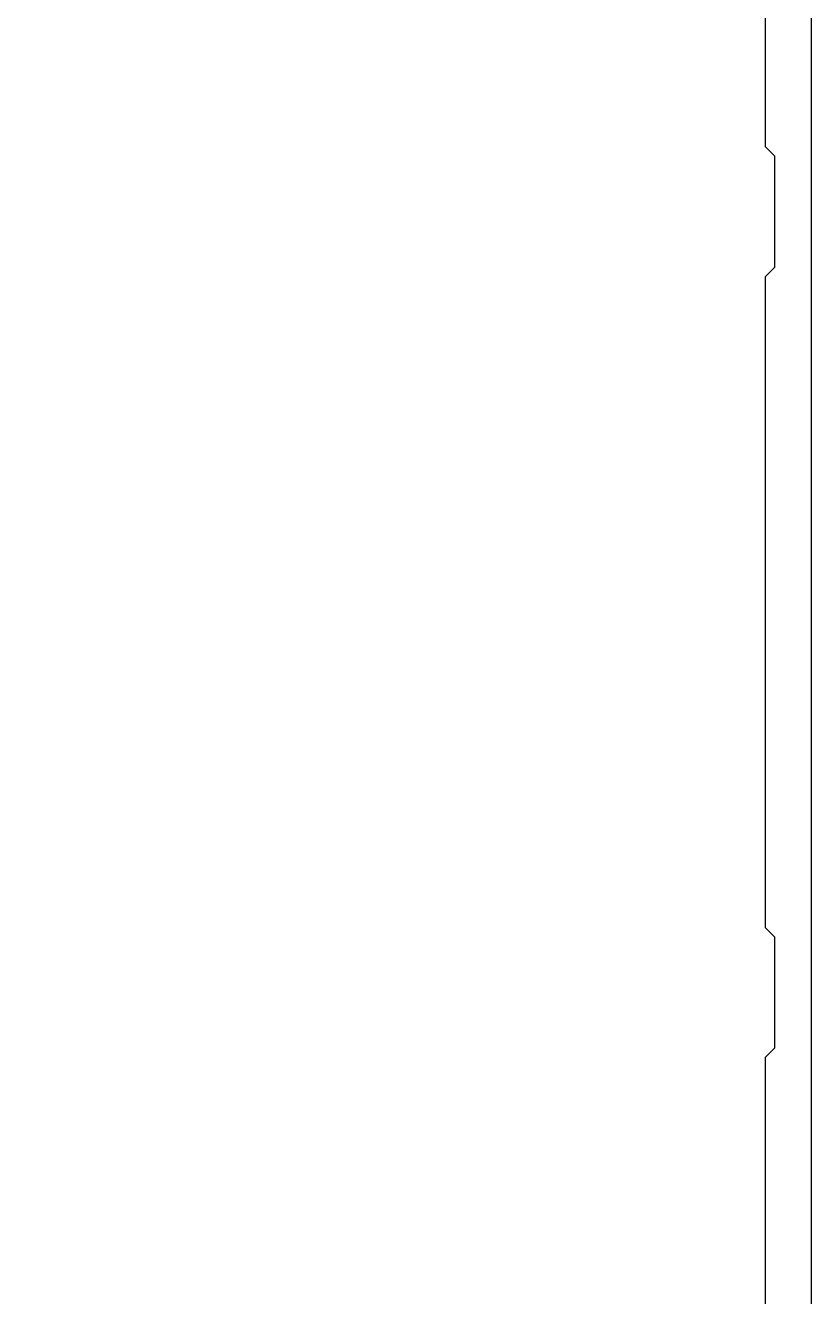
# Model space of a CAD drawing. Header units: millimetres. Extents: x 465 to 41696, y 198 to 5730.
# Drawn here: x 11443.4 to 11527.9, y 5214.1 to 5350.8 of the extents above; entities that cross this region are included whole.
import ezdxf

# ---------------------------------------------------------------- set-up
doc = ezdxf.new("R2010")
doc.units = ezdxf.units.MM
doc.header["$LTSCALE"] = 200
doc.layers.add('A-DIES', color=3, linetype='Continuous')

# ---------------------------------------------------------------- blocks, each defined once
blk = doc.blocks.new('JA-DM-34(JA-D-326)')
at = {"layer": 'A-DIES'}
for points in [[(5109.503, 2571.392), (5097.803, 2571.392), (5097.503, 2571.092), (5097.203, 2571.392), (5092.303, 2571.392, 0.414214), (5092.003, 2571.092), (5092.003, 2570.192, 0.414214), (5093.003, 2569.192), (5102.953, 2569.192, -0.414214), (5103.453, 2568.692), (5103.453, 2562.392, -0.414214), (5102.953, 2561.892), (5056.053, 2561.892, -0.414214), (5055.553, 2562.392), (5055.553, 2568.692, -0.414214), (5056.053, 2569.192), (5066.003, 2569.192, 0.414214), (5067.003, 2570.192), (5067.003, 2571.092, 0.414214), (5066.703, 2571.392), (5061.803, 2571.392), (5061.503, 2571.092), (5061.203, 2571.392), (5049.503, 2571.392), (5049.503, 2471.392), (5109.503, 2471.392)], [(5051.503, 2540.392), (5052.003, 2540.892), (5052.003, 2558.392, -0.414214), (5053.003, 2559.392), (5061.003, 2559.392), (5061.503, 2559.892), (5067.503, 2559.892), (5068.003, 2559.392), (5091.003, 2559.392), (5091.503, 2559.892), (5097.503, 2559.892), (5098.003, 2559.392), (5106.003, 2559.392, -0.414214), (5107.003, 2558.392), (5107.003, 2540.892), (5107.503, 2540.392), (5107.503, 2534.392), (5107.003, 2533.892), (5107.003, 2498.892), (5107.503, 2498.392), (5107.503, 2492.392), (5107.003, 2491.892), (5107.003, 2474.592, -0.414214), (5106.003, 2473.592), (5098.003, 2473.592), (5097.503, 2473.092), (5091.503, 2473.092), (5091.003, 2473.592), (5068.003, 2473.592), (5067.503, 2473.092), (5061.503, 2473.092), (5061.003, 2473.592), (5053.003, 2473.592, -0.414214), (5052.003, 2474.592), (5052.003, 2491.892), (5051.503, 2492.392), (5051.503, 2498.392), (5052.003, 2498.892), (5052.003, 2533.892), (5051.503, 2534.392)]]:
    blk.add_lwpolyline(points, format="xyb", close=True, dxfattribs=at)

msp = doc.modelspace()

# ---------------------------------------------------------------- block references
at = {"xscale": 2, "yscale": 2, "zscale": 2}
msp.add_blockref('JA-DM-34(JA-D-326)', (1308.88, 255.98), dxfattribs=at)

doc.saveas('drawing.dxf')
